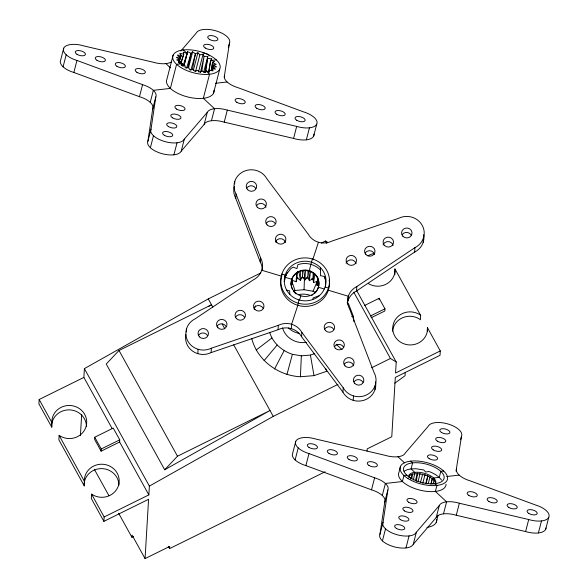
<?xml version="1.0" encoding="UTF-8"?>
<svg xmlns="http://www.w3.org/2000/svg" width="588" height="588" viewBox="0 0 588 588"><rect width="100%" height="100%" fill="white"/><g stroke="black" fill="none" stroke-linecap="round" stroke-linejoin="round"><path stroke-width="0.88" d="M313.595 273.332L313.522 282.512L317.476 281.387L317.748 276.875M320.489 267.672L320.423 275.64L324.451 276.544L325.392 278.977L325.59 285.834M190.872 70.259L195.436 53.802L197.891 52.766L199.854 54.846L203.051 54.317L204.043 56.382L207.762 56.397L205.815 71.824M315.506 292.332L313.029 291.236L304.062 289.722L304.415 279.322M251.774 338.651C257.39 360.422 278.308 375.644 300.417 376.746L301.35 355.828L310.413 355.086L314.683 353.616M305.466 270.186L304.922 279.925L302.342 276.845L302.717 270.524M260.734 272.986L208.284 298.895L84.4 368.625L83.878 377.415L39.161 399.502L38.904 403.897L51.759 427.153L51.935 420.295A17.434 16.538 3.4 0 1 73.97 406.11A17.434 16.538 3.4 0 1 84.995 429.262A17.434 16.538 3.4 0 1 59.131 435.407L58.873 439.802L84.246 485.894L84.422 479.036A17.434 16.538 3.4 0 1 106.457 464.851A17.434 16.538 3.4 0 1 117.482 487.996A17.434 16.538 3.4 0 1 91.618 494.14L91.353 498.536L103.87 521.372L148.588 499.285L145.06 558.6L169.734 546.414L169.601 548.611L325.113 471.789M80.416 435.649L81.666 414.658M94.742 437.222L94.609 439.42L101.107 451.165L119.614 442.022L119.739 439.831L113.241 428.079L94.742 437.222L101.239 448.967L101.107 451.165M103.87 521.372L104.127 516.977L91.618 494.14M133.579 536.491L131.94 537.3L132.065 535.102L145.06 558.6M104.127 516.977L148.845 494.89L149.367 486.1L84.4 368.625M186.403 332.036L186.609 328.523M197.833 353.682L198.097 349.287M185.904 334.587A17.434 16.538 3.4 0 0 192.57 351.109A17.434 16.538 3.4 0 0 211.114 352.594L211.379 348.199L278.33 325.326A17.434 16.538 3.4 0 1 301.864 332.396L343.208 387.779A17.434 16.538 3.4 0 0 366.75 394.842A17.434 16.538 3.4 0 0 374.049 372.542L349.537 308.847A17.434 16.538 3.4 0 1 356.835 286.547L414.922 247.651A17.434 16.538 3.4 0 0 422.221 225.351A17.434 16.538 3.4 0 0 398.679 218.28L331.728 241.154A17.434 16.538 3.4 0 1 308.185 234.09L266.849 178.708A17.434 16.538 3.4 0 0 243.307 171.637A17.434 16.538 3.4 0 0 236.009 193.944L235.751 198.332L260.264 262.027A17.434 16.538 3.4 0 1 262.27 269.532M234.627 183.963L234.788 181.325M260.264 262.027L260.521 257.632L236.009 193.944M211.114 352.594L278.065 329.721L278.33 325.326M329.162 279.962A24.402 23.152 3.4 0 1 303.173 306.326A24.402 23.152 3.4 0 1 281.726 276.242L281.858 274.052L285.209 275.059L284.592 280.351L284.621 279.8M286.224 274.912L285.048 277.801M287.334 273.119L290.847 268.606L293.074 267.128L296.925 268.584L297.851 264.762C305.503 261.8 314.587 264.181 320.357 269.87L320.328 270.421M291.677 279.792L291.714 279.241L285.084 277.257L284.313 281.498M291.347 328.641L291.611 324.245L297.8 305.319L298.976 299.939M292.287 280.307L296.139 281.762L296.675 272.744M296.139 281.762L297.072 277.948L297.447 271.627M375.541 381.84A17.434 16.538 3.4 0 1 363.979 400.252A17.434 16.538 3.4 0 1 342.944 392.174L301.607 336.792L301.864 332.396M313.228 273.207L312.904 278.624L309.398 280.682L307.744 277.073L308.119 270.759M309.126 271.178L312.382 258.97M318.314 287.789L318.343 287.238A13.943 13.23 3.4 0 0 301.945 270.318A13.943 13.23 3.4 0 0 294.794 292.17A13.943 13.23 3.4 0 0 318.343 287.238L324.142 288.98M324.414 277.095L324.451 276.544M325.392 278.977L325.362 279.528L324.73 277.904M348.045 300.63L348.309 296.234L328.332 290.237L328.464 288.039A24.402 23.152 3.4 0 0 299.762 258.426A24.402 23.152 3.4 0 0 287.253 296.668A24.402 23.152 3.4 0 0 328.464 288.039L325.105 287.032A20.889 19.816 3.4 0 1 289.833 294.419L289.634 290.847L286.415 290.119M342.944 392.174L343.208 387.779M347.339 304.018A17.434 16.538 3.4 0 1 356.571 290.942L356.835 286.547M353.204 400.325L353.462 395.93M367.074 451.055L367.206 448.865L391.777 436.722L395.305 377.408L440.022 355.314L440.28 350.918L427.432 327.692L427.226 331.206M379.062 299.762L379.15 298.292L364.67 305.451M375.012 389.55L375.269 385.155M379.15 298.292L384.964 308.81L384.831 311.008L371.153 317.763M392.541 331.198A17.434 16.538 3.4 0 1 419.193 318.865L420.383 319.806L420.648 315.411L394.952 268.951L394.835 274.809M356.438 290.104L396.216 362.024L395.562 373.012L440.28 350.918M405.25 372.314L405.044 375.769L394.791 383.192M356.571 290.942L414.658 252.046L414.922 247.651M423.184 242.359L423.448 237.964M317.594 277.455L317.013 285.283L318.667 285.239M310.486 271.031L309.398 280.682L308.847 270.759M317.204 283.725L317.013 285.283L318.38 279.16M209.13 71.192L210.607 60.498L211.702 58.866L207.704 58.315L204.896 72.552M211.504 70.009L212.54 62.791L214.605 61.556L210.607 60.498L208.527 72.221M313.639 136.166L316.741 124.134A17.434 7.923 14.5 0 1 296.675 126.405L227.321 110.11A17.434 7.923 14.5 0 0 207.263 112.382L204.154 124.406L181.214 151.145A17.434 7.923 14.5 0 1 161.149 153.417A17.434 7.923 14.5 0 1 147.919 141.149L152.696 108.964L155.805 96.932A17.434 7.923 14.5 0 0 142.575 84.665L76.954 60.439A17.434 7.923 14.5 0 1 63.724 48.179L60.623 60.204A17.434 7.923 14.5 0 0 73.845 72.471L139.474 96.697A17.434 7.923 14.5 0 1 152.696 108.964M147.919 141.149L151.028 129.125L155.805 96.932M224.219 77.102L229.445 43.189A17.434 7.923 14.5 0 0 216.215 30.921A17.434 7.923 14.5 0 0 196.149 33.193L180.854 51.024M545.679 529.288L548.78 517.264A17.434 7.923 14.5 0 1 528.715 519.535L459.36 503.24A17.434 7.923 14.5 0 0 439.302 505.511L436.193 517.536L413.254 544.275A17.434 7.923 14.5 0 1 393.188 546.546A17.434 7.923 14.5 0 1 379.958 534.279L384.743 502.086L387.845 490.061A17.434 7.923 14.5 0 0 374.615 477.794L308.994 453.569A17.434 7.923 14.5 0 1 295.764 441.301L292.662 453.333A17.434 7.923 14.5 0 0 305.892 465.6L371.513 489.826A17.434 7.923 14.5 0 1 384.743 502.086M379.958 534.279L383.067 522.254L387.845 490.061M456.038 471.084L461.484 436.318A17.434 7.923 14.5 0 0 448.254 424.051A17.434 7.923 14.5 0 0 428.189 426.322L405.25 453.061A17.434 7.923 14.5 0 1 385.184 455.332L315.829 439.038A17.434 7.923 14.5 0 0 295.764 441.301M201.772 71.464L204.043 56.382L200.53 72.221M411.843 478.485L412.526 473.95M212.68 69.48L213.378 65.04L216.266 64.283L212.54 62.791L211.224 70.81M211.312 70.597L211.614 68.796L215.517 69.112L213.062 67.091L212.599 68.862M416.282 481.234L417.627 473.215M314.97 273.942L313.522 282.512L312.904 278.624M208.806 71.861L209.13 70.053L213.157 70.891L211.614 68.796L211.254 70.589M192.372 69.693L195.436 53.802L192.629 51.854L191.093 53.324L186.617 68.01M409.299 477.478L409.821 474.825M413.357 479.999L414.694 473.796M426.175 483.726L427.917 475.685M187.895 67.642L191.093 53.324L187.623 51.641L183.926 65.841M208.718 71.832L209.13 70.053L209.659 72.067L205.778 70.758L205.256 72.567L201.794 70.876L200.258 72.353L197.45 70.398L194.995 71.435L193.033 69.355L189.836 69.884L188.844 67.818L185.124 67.804L185.176 65.893L181.185 65.334L182.28 63.702L178.282 62.644L180.347 61.409L176.62 59.917L179.509 59.16L178.583 61.711M418.127 481.432L420.045 473.48M312.765 299.432L313.132 297.903L319.343 295.676M431.019 483.983L432.327 478.647M63.078 66.812L66.187 54.78M73.845 72.471L76.954 60.439M139.474 96.697L142.575 84.665M150.241 102.356L153.343 90.332L170.373 88.406L176.576 64.349L182.28 63.702L181.707 65.408M173.137 55.103L166.933 79.159A24.402 11.091 14.5 0 0 188.528 97.16A24.402 11.091 14.5 0 0 213.981 90.28M150.381 147.757L153.483 135.725M178.678 61.549L179.825 57.11L177.363 55.088L181.273 55.404L179.347 61.387M183.963 65.827L187.623 51.641M188.505 67.811L192.629 51.854M193.312 70.501L197.891 52.766M173.916 154.82L177.025 142.796M195.51 71.692L199.854 54.846M198.472 72.052L203.051 54.317M181.214 151.145L184.316 139.121L207.263 112.382M203.646 72.353L207.762 56.397M211.246 60.637L211.702 58.866M213.54 93.154L219.75 69.097A24.402 11.091 14.5 0 0 188.939 49.789A24.402 11.091 14.5 0 0 180.648 67.414A24.402 11.091 14.5 0 0 219.75 69.097M228.335 47.488L229.445 43.189M211.445 120.731L214.554 108.707L203.33 98.299L209.534 74.242L205.778 70.758L205.322 72.537M204.154 124.406A17.434 7.923 14.5 0 1 224.219 122.135L227.321 110.11M224.219 122.135L293.574 138.437L296.675 126.405M306.348 139.841L309.45 127.809M295.117 459.934L298.226 447.909M305.892 465.6L308.994 453.569M371.513 489.826L374.615 477.794M382.281 495.486L385.383 483.461L402.412 481.528L403.963 475.516L406.822 475.192M400.524 466.277L398.973 472.289A24.402 11.091 14.5 0 0 419.795 490.098A24.402 11.091 14.5 0 0 446.064 484.159M382.42 540.879L385.522 528.855M410.784 479.191L411.923 474.759M414.4 473.847L414.79 472.348L411.063 468.893L407.05 469.746L404.066 471.245M415.554 480.293L417.384 473.2M420.589 482.094L422.647 474.112M405.963 547.95L409.064 535.918M422.779 483.285L425.073 474.42M425.749 483.645L427.807 475.663M413.254 544.275L416.355 532.243L439.302 505.511M430.916 483.946L432.29 478.632M433.238 479.507L433.628 478L439.273 477.36L441.595 480.117M436.267 522.365L438.038 515.492M460.595 439.75L461.484 436.318M443.484 513.861L446.593 501.836L435.37 491.428L436.921 485.409L435.032 483.659M436.193 517.536A17.434 7.923 14.5 0 1 456.259 515.264L459.36 503.24M456.259 515.264L525.613 531.559L528.715 519.535M538.388 532.963L541.489 520.939M286.959 374.475L292.383 354.314C282.034 350.874 272.788 343.01 269.657 332.323M435.194 484.615L435.679 482.851M180.95 63.835L183.757 54.155L183.228 52.134L187.109 53.442L182.846 66.407M428.204 483.512L430.24 476.537M432.952 483.998L434.319 479.69M299.615 299.784L300.902 295.86M312.816 259.44L318.446 242.241M180.523 63.46L183.757 54.155L179.73 53.31L181.273 55.404L179.127 61.373M178.576 61.681L179.509 59.16L176.304 57.345L179.825 57.11M181.633 65.378L182.28 63.702M313.029 291.236L317.226 281.483M254.031 309.045L255.552 305.914M285.084 277.257L287.363 272.567M274.567 368.985L284.122 350.654M302.342 276.845L300.402 280.292L297.072 277.948M264.063 360.642L277.117 345.09M208.336 306.569L211.533 304.775L119.011 350.477L106.23 364.038L164.699 469.768L270.002 410.505L177.48 456.207L164.699 469.768M307.744 277.073L304.922 279.925L303.805 270.326M256.184 350.022L271.869 338.012M149.367 486.1L273.251 416.377L337.99 384.39M321.379 243.028L325.473 241.006L327.641 242.337M101.239 448.967L119.739 439.831M370.484 315.962L384.964 308.81M371.594 367.794L390.439 358.482L396.216 362.024M293.294 291.053L295 290.465L304.062 289.722M300.417 376.746L314.007 375.636L326.81 371.219L325.781 368.735M210.607 60.498L216.303 59.851M215.473 83.305L227.122 81.982M443.69 471.025L440.824 471.348L439.273 477.36L435.796 474.736L431.394 472.421L428.88 471.502L425.69 472.032L423.72 469.952L415.848 468.746L411.063 468.893L412.622 462.881L410.733 461.132M446.615 476.53L459.162 475.111M296.323 278.256L298.131 278.109M301.754 277.808L303.57 277.661M213.062 67.091L216.582 66.863L213.378 65.04M351.675 316.41L353.432 316.498L353.932 321.658M290.788 284.048L292.427 284.232L292.317 281.093M306.267 277.889L308.061 278.197M311.647 278.8L313.441 279.102M292.383 354.314L301.35 355.828M261.748 270.252L281.726 276.242M420.648 315.411L419.457 314.47A17.434 16.538 3.4 0 0 394.026 322.055A17.434 16.538 3.4 0 0 406.47 344.553A17.434 16.538 3.4 0 0 427.579 329.155L427.432 327.692M336.138 344.215L342.062 349.662M183.346 49.958L187.109 53.442M165.919 63.607L170.535 67.892M397.958 456.736L404.559 462.859M347.126 302.188L348.706 304.312L353.432 316.498M325.473 241.006L326.796 243.403M353.755 292.155L390.439 358.482M208.284 298.895L212.856 307.179M222.161 323.995L224.822 328.802M233.679 344.818L273.251 416.377M119.011 350.477L177.48 456.207M83.878 377.415L112.227 428.674M119.614 442.022L148.845 494.89M168.3 546.259L169.601 548.611M94.286 469.217L108.905 495.647M118.651 513.273L131.94 537.3M39.161 399.502L52.023 422.757M59.131 435.407L84.503 481.499M292.06 282.064L295 290.465M291.31 279.866L292.427 284.232L291.861 278.91M310.413 355.086L314.007 375.636M298.88 271.48L300.402 280.292L300.387 270.605M394.952 268.951L395.092 270.414A17.434 16.538 3.4 0 1 368.382 283.607M84.157 483.432L84.246 485.894M51.759 427.153L51.678 424.69A17.434 16.538 3.4 0 1 69.818 409.887A17.434 16.538 3.4 0 1 86.443 426.403M63.724 48.179A17.434 7.923 14.5 0 1 83.79 45.908L153.145 62.203A17.434 7.923 14.5 0 0 171.755 61.644M224.667 75.382A17.434 7.923 14.5 0 0 237.89 87.649L303.518 111.874A17.434 7.923 14.5 0 1 316.741 124.134M313.955 134.115A17.434 7.923 14.5 0 1 293.574 138.437M202.985 52.993A5.226 2.374 14.5 0 1 209.431 55.845M184.316 139.121A17.434 7.923 14.5 0 1 164.25 141.392A17.434 7.923 14.5 0 1 151.028 129.125M456.707 468.511A17.434 7.923 14.5 0 0 469.93 480.771L535.558 504.996A17.434 7.923 14.5 0 1 548.78 517.264M408.704 476.927A13.943 6.336 14.5 0 1 423.25 472.995A13.943 6.336 14.5 0 1 435.59 483.285M408.572 476.787A13.943 6.336 14.5 0 1 422.86 474.501A13.943 6.336 14.5 0 1 435.458 483.145M416.355 532.243A17.434 7.923 14.5 0 1 396.29 534.514A17.434 7.923 14.5 0 1 383.067 522.254M436.708 519.491A24.402 11.091 14.5 0 1 426.903 527.399M546.017 527.95A17.434 7.923 14.5 0 1 525.613 531.559M289.833 294.419A20.889 19.816 3.4 0 1 300.541 261.689A20.889 19.816 3.4 0 1 325.105 287.032M260.521 257.632A17.434 16.538 3.4 0 1 253.222 279.939L195.135 318.836A17.434 16.538 3.4 0 0 187.837 341.136A17.434 16.538 3.4 0 0 211.379 348.199M235.751 198.332A17.434 16.538 3.4 0 1 234.281 186.55M275.412 242.08A5.226 4.961 3.4 0 1 285.503 242.513M266.239 223.286A5.226 4.961 3.4 0 1 275.287 223.675M256.493 205.668A5.226 4.961 3.4 0 1 266.011 207.27M246.747 188.042A5.226 4.961 3.4 0 1 255.795 188.432M292.265 289.105A13.943 13.23 3.4 0 1 297.962 272.325A13.943 13.23 3.4 0 1 316.197 275.978A13.943 13.23 3.4 0 1 314.462 293.559M313.044 294.639A13.943 13.23 3.4 0 1 311.493 295.536M296.087 293.919A13.943 13.23 3.4 0 1 293.61 291.369M278.065 329.721A17.434 16.538 3.4 0 1 301.607 336.792M324.708 329.015A5.226 4.961 3.4 0 1 333.756 329.405M334.454 346.641A5.226 4.961 3.4 0 1 343.502 347.023M344.2 364.259A5.226 4.961 3.4 0 1 353.719 365.868M353.939 381.884A5.226 4.961 3.4 0 1 362.994 382.266M254.082 307.818A5.226 4.961 3.4 0 1 263.137 308.2M235.582 316.954A5.226 4.961 3.4 0 1 244.63 317.344M217.075 326.097A5.226 4.961 3.4 0 1 226.123 326.487M198.575 335.241A5.226 4.961 3.4 0 1 207.623 335.623M423.713 234.649A17.434 16.538 3.4 0 1 414.658 252.046M346.031 263.284A5.226 4.961 3.4 0 1 356.13 263.718M365.111 252.972A5.226 4.961 3.4 0 1 374.63 254.575M383.038 245.005A5.226 4.961 3.4 0 1 393.137 245.431M402.118 234.685A5.226 4.961 3.4 0 1 411.166 235.075M367.992 255.861A17.434 16.538 3.4 0 1 373.828 253.516M84.268 482.572A17.434 16.538 3.4 0 1 102.753 468.658A17.434 16.538 3.4 0 1 118.93 485.144M299.696 333.528A20.918 19.845 3.4 0 1 288.51 328.001M298.601 294.595A20.918 19.845 3.4 0 1 309.42 295.058M306.444 342.326A20.918 19.845 3.4 0 1 282.527 327.876M180.347 61.409L179.737 63.129L180.347 61.409M136.908 72.302A5.226 2.374 14.5 0 0 145.287 72.662A5.226 2.374 14.5 0 0 138.687 68.524A5.226 2.374 14.5 0 0 136.908 72.302M116.938 66.304A5.226 2.374 14.5 0 0 125.317 66.665A5.226 2.374 14.5 0 0 118.71 62.534A5.226 2.374 14.5 0 0 116.938 66.304M96.961 60.307A5.226 2.374 14.5 0 0 105.34 60.674A5.226 2.374 14.5 0 0 98.74 56.536A5.226 2.374 14.5 0 0 96.961 60.307M76.984 54.317A5.226 2.374 14.5 0 0 85.363 54.677A5.226 2.374 14.5 0 0 78.763 50.539A5.226 2.374 14.5 0 0 76.984 54.317M236.788 102.29A5.226 2.374 14.5 0 0 245.167 102.65A5.226 2.374 14.5 0 0 238.566 98.512A5.226 2.374 14.5 0 0 236.788 102.29M256.765 108.288A5.226 2.374 14.5 0 0 265.144 108.648A5.226 2.374 14.5 0 0 258.536 104.51A5.226 2.374 14.5 0 0 256.765 108.288M276.735 114.278A5.226 2.374 14.5 0 0 285.114 114.638A5.226 2.374 14.5 0 0 278.514 110.507A5.226 2.374 14.5 0 0 276.735 114.278M296.712 120.275A5.226 2.374 14.5 0 0 305.091 120.636A5.226 2.374 14.5 0 0 298.491 116.505A5.226 2.374 14.5 0 0 296.712 120.275M205.308 48.054A5.226 2.374 14.5 0 0 213.687 48.414A5.226 2.374 14.5 0 0 207.086 44.276A5.226 2.374 14.5 0 0 205.308 48.054M209.416 39.33A5.226 2.374 14.5 0 0 217.795 39.69A5.226 2.374 14.5 0 0 211.188 35.552A5.226 2.374 14.5 0 0 209.416 39.33M176.591 109.096A5.226 2.374 14.5 0 0 184.97 109.456A5.226 2.374 14.5 0 0 178.37 105.318A5.226 2.374 14.5 0 0 176.591 109.096M172.49 117.821A5.226 2.374 14.5 0 0 180.869 118.181A5.226 2.374 14.5 0 0 174.268 114.043A5.226 2.374 14.5 0 0 172.49 117.821M168.388 126.538A5.226 2.374 14.5 0 0 176.767 126.898A5.226 2.374 14.5 0 0 170.167 122.76A5.226 2.374 14.5 0 0 168.388 126.538M164.287 135.262A5.226 2.374 14.5 0 0 172.666 135.622A5.226 2.374 14.5 0 0 166.059 131.484A5.226 2.374 14.5 0 0 164.287 135.262M437.347 441.176A5.226 2.374 14.5 0 0 445.726 441.537A5.226 2.374 14.5 0 0 439.126 437.406A5.226 2.374 14.5 0 0 437.347 441.176M410.306 477.816A20.889 9.489 14.5 0 0 443.771 479.257A20.889 9.489 14.5 0 0 417.399 462.734A20.889 9.489 14.5 0 0 410.306 477.816M408.028 478.581A24.402 11.091 14.5 0 0 447.13 480.264A24.402 11.091 14.5 0 0 416.319 460.963A24.402 11.091 14.5 0 0 408.028 478.581M433.246 449.901A5.226 2.374 14.5 0 0 441.625 450.261A5.226 2.374 14.5 0 0 435.024 446.123A5.226 2.374 14.5 0 0 433.246 449.901M429.144 458.618A5.226 2.374 14.5 0 0 437.523 458.978A5.226 2.374 14.5 0 0 430.923 454.847A5.226 2.374 14.5 0 0 429.144 458.618M441.456 432.459A5.226 2.374 14.5 0 0 449.835 432.819A5.226 2.374 14.5 0 0 443.227 428.681A5.226 2.374 14.5 0 0 441.456 432.459M400.428 519.667A5.226 2.374 14.5 0 0 408.807 520.027A5.226 2.374 14.5 0 0 402.207 515.889A5.226 2.374 14.5 0 0 400.428 519.667M404.529 510.943A5.226 2.374 14.5 0 0 412.908 511.303A5.226 2.374 14.5 0 0 406.308 507.172A5.226 2.374 14.5 0 0 404.529 510.943M408.631 502.225A5.226 2.374 14.5 0 0 417.01 502.586A5.226 2.374 14.5 0 0 410.409 498.448A5.226 2.374 14.5 0 0 408.631 502.225M396.327 528.384A5.226 2.374 14.5 0 0 404.706 528.744A5.226 2.374 14.5 0 0 398.098 524.614A5.226 2.374 14.5 0 0 396.327 528.384M329.001 453.436A5.226 2.374 14.5 0 0 337.38 453.796A5.226 2.374 14.5 0 0 330.779 449.658A5.226 2.374 14.5 0 0 329.001 453.436M348.978 459.434A5.226 2.374 14.5 0 0 357.357 459.794A5.226 2.374 14.5 0 0 350.757 455.656A5.226 2.374 14.5 0 0 348.978 459.434M368.955 465.431A5.226 2.374 14.5 0 0 377.327 465.792A5.226 2.374 14.5 0 0 370.727 461.654A5.226 2.374 14.5 0 0 368.955 465.431M309.023 447.439A5.226 2.374 14.5 0 0 317.402 447.799A5.226 2.374 14.5 0 0 310.802 443.668A5.226 2.374 14.5 0 0 309.023 447.439M508.774 507.407A5.226 2.374 14.5 0 0 517.153 507.767A5.226 2.374 14.5 0 0 510.553 503.629A5.226 2.374 14.5 0 0 508.774 507.407M488.804 501.41A5.226 2.374 14.5 0 0 497.183 501.77A5.226 2.374 14.5 0 0 490.576 497.632A5.226 2.374 14.5 0 0 488.804 501.41M468.827 495.412A5.226 2.374 14.5 0 0 477.206 495.772A5.226 2.374 14.5 0 0 470.606 491.641A5.226 2.374 14.5 0 0 468.827 495.412M528.752 513.405A5.226 2.374 14.5 0 0 537.131 513.765A5.226 2.374 14.5 0 0 530.53 509.627A5.226 2.374 14.5 0 0 528.752 513.405M257.338 207.292A5.226 4.961 3.4 0 0 266.173 205.447A5.226 4.961 3.4 0 0 260.021 199.097A5.226 4.961 3.4 0 0 257.338 207.292M267.084 224.917A5.226 4.961 3.4 0 0 275.912 223.065A5.226 4.961 3.4 0 0 269.767 216.722A5.226 4.961 3.4 0 0 267.084 224.917M276.83 242.535A5.226 4.961 3.4 0 0 285.658 240.69A5.226 4.961 3.4 0 0 279.513 234.34A5.226 4.961 3.4 0 0 276.83 242.535M247.592 189.674A5.226 4.961 3.4 0 0 256.427 187.822A5.226 4.961 3.4 0 0 250.275 181.479A5.226 4.961 3.4 0 0 247.592 189.674M345.046 365.883A5.226 4.961 3.4 0 0 353.873 364.038A5.226 4.961 3.4 0 0 347.728 357.695A5.226 4.961 3.4 0 0 345.046 365.883M335.3 348.265A5.226 4.961 3.4 0 0 344.127 346.42A5.226 4.961 3.4 0 0 337.982 340.07A5.226 4.961 3.4 0 0 335.3 348.265M325.554 330.647A5.226 4.961 3.4 0 0 334.388 328.795A5.226 4.961 3.4 0 0 328.236 322.452A5.226 4.961 3.4 0 0 325.554 330.647M354.792 383.508A5.226 4.961 3.4 0 0 363.619 381.656A5.226 4.961 3.4 0 0 357.467 375.313A5.226 4.961 3.4 0 0 354.792 383.508M217.92 327.722A5.226 4.961 3.4 0 0 226.755 325.877A5.226 4.961 3.4 0 0 220.603 319.527A5.226 4.961 3.4 0 0 217.92 327.722M236.427 318.586A5.226 4.961 3.4 0 0 245.262 316.734A5.226 4.961 3.4 0 0 239.11 310.39A5.226 4.961 3.4 0 0 236.427 318.586M254.935 309.442A5.226 4.961 3.4 0 0 263.762 307.59A5.226 4.961 3.4 0 0 257.61 301.247A5.226 4.961 3.4 0 0 254.935 309.442M199.42 336.865A5.226 4.961 3.4 0 0 208.248 335.013A5.226 4.961 3.4 0 0 202.103 328.67A5.226 4.961 3.4 0 0 199.42 336.865M384.456 245.453A5.226 4.961 3.4 0 0 393.291 243.608A5.226 4.961 3.4 0 0 387.139 237.258A5.226 4.961 3.4 0 0 384.456 245.453M365.956 254.597A5.226 4.961 3.4 0 0 374.784 252.752A5.226 4.961 3.4 0 0 368.639 246.401A5.226 4.961 3.4 0 0 365.956 254.597M347.449 263.74A5.226 4.961 3.4 0 0 356.284 261.888A5.226 4.961 3.4 0 0 350.132 255.545A5.226 4.961 3.4 0 0 347.449 263.74M402.964 236.317A5.226 4.961 3.4 0 0 411.791 234.465A5.226 4.961 3.4 0 0 405.647 228.122A5.226 4.961 3.4 0 0 402.964 236.317"/></g></svg>
